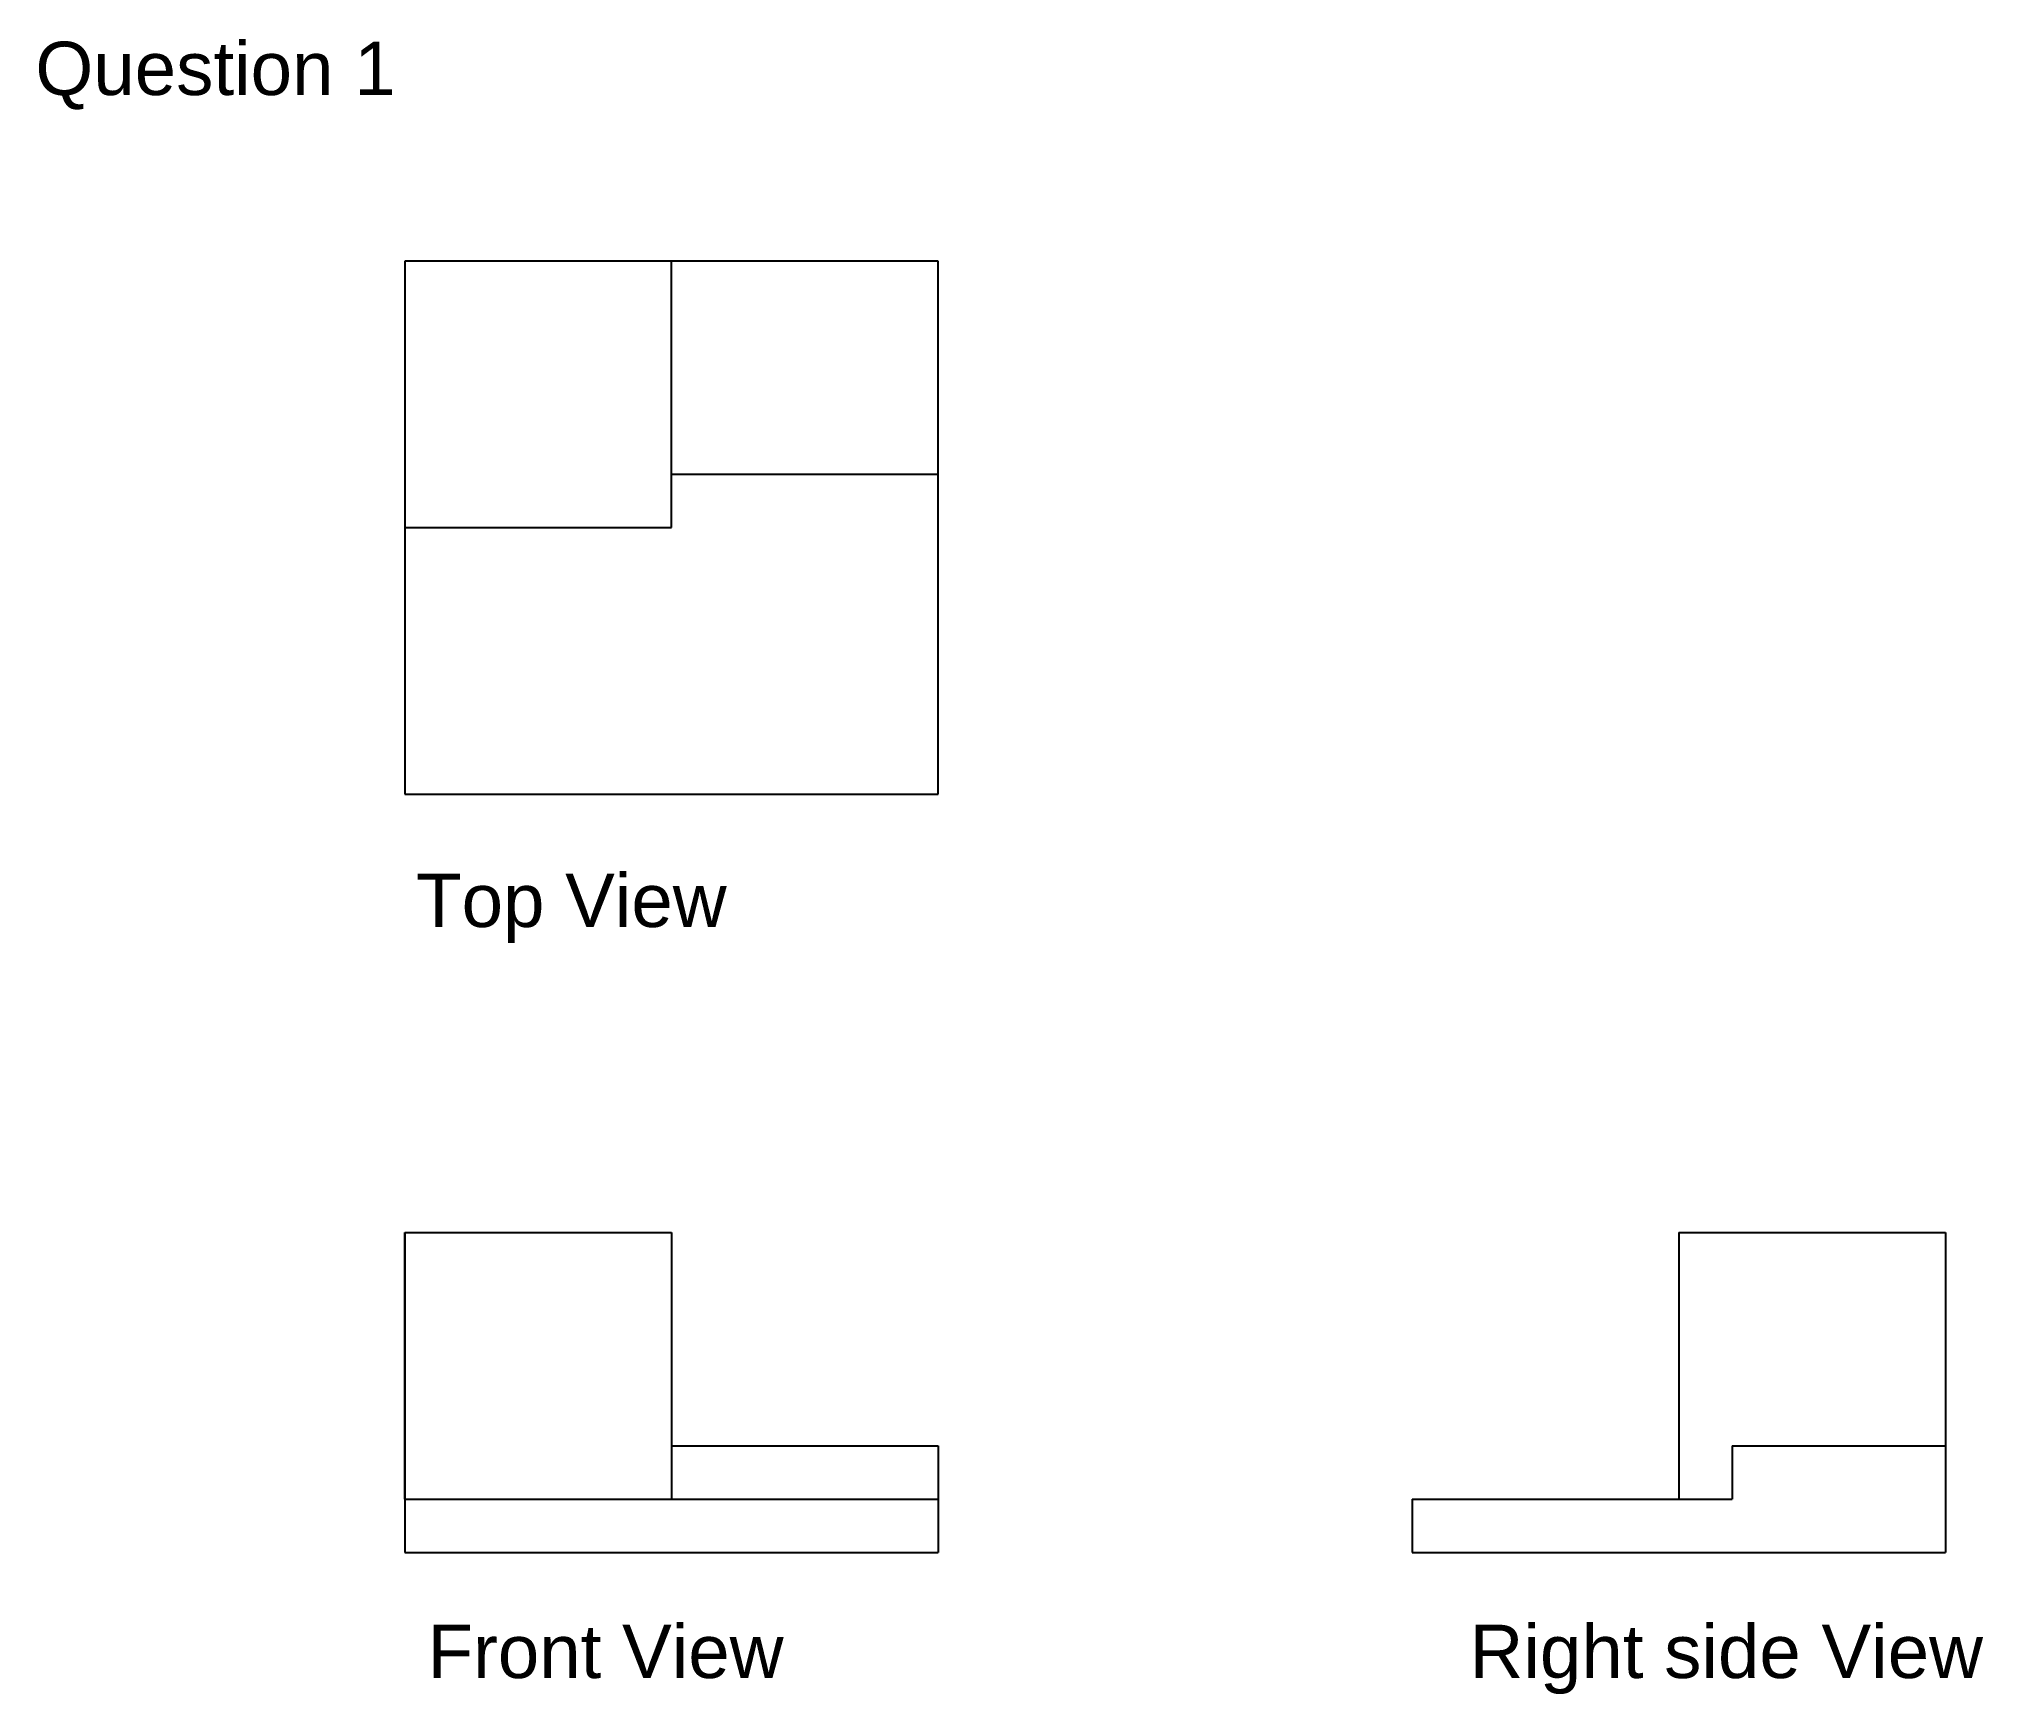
# Model space of a CAD drawing. Header units: millimetres. Extents: x 1998 to 15720, y 430 to 1982.
# Drawn here: x 1998 to 3821, y 430 to 1982 of the extents above.
import ezdxf

# ---------------------------------------------------------------- set-up
doc = ezdxf.new("R2010")
doc.units = ezdxf.units.MM
doc.styles.get("Standard").update_dxf_attribs({"font": 'arial.ttf'})

msp = doc.modelspace()

# ---------------------------------------------------------------- linework, layer by layer
for p, q in [((2841.498, 1773.655), (2341.498, 1773.655)), ((2341.498, 1773.655), (2341.498, 1273.655)), ((2591.498, 1523.655), (2591.498, 1773.655)), ((2841.498, 1273.655), (2841.498, 1773.655)), ((2591.498, 1573.655), (2841.498, 1573.655)), ((2341.498, 1523.655), (2591.498, 1523.655)), ((2341.498, 1273.655), (2841.498, 1273.655)), ((2341.498, 862.413), (2341.498, 562.413)), ((2341.498, 612.413), (2341.498, 862.413)), ((2341.498, 862.413), (2591.498, 862.413)), ((2591.498, 862.413), (2591.498, 612.413)), ((3535.95, 862.413), (3785.95, 862.413)), ((3535.95, 862.413), (3535.95, 612.413)), ((3785.95, 862.413), (3785.95, 562.413)), ((2591.498, 662.413), (2841.498, 662.413)), ((2841.498, 662.413), (2841.498, 562.413)), ((3585.95, 662.413), (3785.95, 662.413)), ((3585.95, 662.413), (3585.95, 612.413)), ((2341.498, 612.413), (2841.498, 612.413)), ((3285.95, 612.413), (3285.95, 562.413)), ((3285.95, 612.413), (3585.95, 612.413)), ((2341.498, 562.413), (2841.498, 562.413)), ((3285.95, 562.413), (3785.95, 562.413))]:
    msp.add_line(p, q)

# ---------------------------------------------------------------- texts
at = {"char_height": 50, "attachment_point": 1}
for s, width, insert in [('Question 1', 430.77355, (1994.906, 1979.34)), ('Top View', 468.30223, (2351.931, 1199.04)), ('Front View', 468.30223, (2362.64, 494.643)), ('Right side View', 672.42704, (3339.761, 494.643))]:
    msp.add_mtext_dynamic_manual_height_columns(s, width=width, gutter_width=12.5, heights=[0], dxfattribs=dict(at, insert=insert))

doc.saveas('drawing.dxf')
